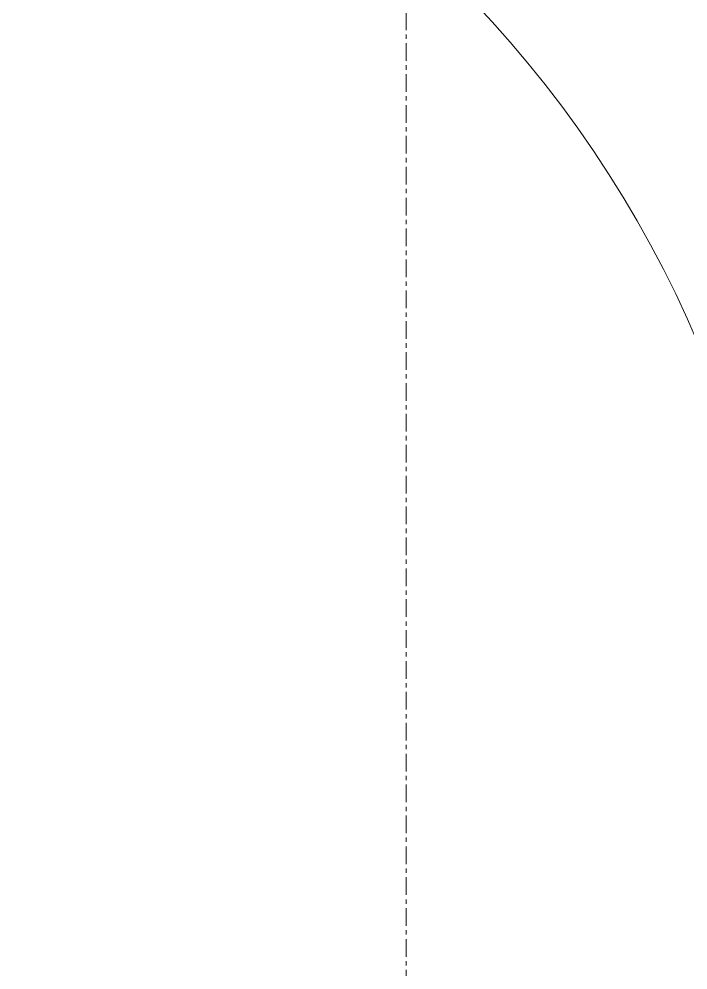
# Model space of a CAD drawing. Header units: millimetres. Extents: x -21807 to 29780, y -1565 to 60640.
# Drawn here: x -12477 to -11996, y 44936 to 45620 of the extents above; entities that cross this region are included whole.
import ezdxf

# ---------------------------------------------------------------- set-up
doc = ezdxf.new("R2010")
doc.units = ezdxf.units.MM
doc.linetypes.add('Grid Line', pattern=[22.225, 12.7, -3.175, 3.175, -3.175])
doc.layers.add('A-DETL-GENF', color=7, linetype='Continuous', lineweight=5)
doc.layers.add('S-GRID', color=7, linetype='Continuous', lineweight=9)
doc.layers.add('A-DOOR', color=5, linetype='Continuous', lineweight=9, true_color=0x0000ff)

# ---------------------------------------------------------------- blocks, each defined once
blk = doc.blocks.new('Cư_a đơn - _D5 _900x2200__TrongNha-1164036-MẶT BẰNG PHÂN VÙNG NHIỆT ĐỘ _ ĐỘ ẨM')
at = {"layer": 'A-DETL-GENF', "color": 253, "lineweight": 9, "true_color": 0xaaaaaa}
blk.add_arc((410, -25), 820, 180, 270, dxfattribs=at)
blk = doc.blocks.new('AK-SGS-M3-A_rvt-1-MẶT BẰNG PHÂN VÙNG NHIỆT ĐỘ _ ĐỘ ẨM')
at = {"layer": 'A-DOOR', "color": 9, "lineweight": 13, "true_color": 0xaaaad4, "rotation": 180}
blk.add_blockref('Cư_a đơn - _D5 _900x2200__TrongNha-1164036-MẶT BẰNG PHÂN VÙNG NHIỆT ĐỘ _ ĐỘ ẨM', (-12333.59, 45041.94), dxfattribs=at)

msp = doc.modelspace()

# ---------------------------------------------------------------- linework, layer by layer
at = {"layer": 'S-GRID', "linetype": 'Grid Line'}
msp.add_line((-12198.59, 43567.63), (-12198.59, 59870.47), dxfattribs=at)

# ---------------------------------------------------------------- block references
at = {"lineweight": 5}
msp.add_blockref('AK-SGS-M3-A_rvt-1-MẶT BẰNG PHÂN VÙNG NHIỆT ĐỘ _ ĐỘ ẨM', (0, 0), dxfattribs=at)

doc.saveas('drawing.dxf')
